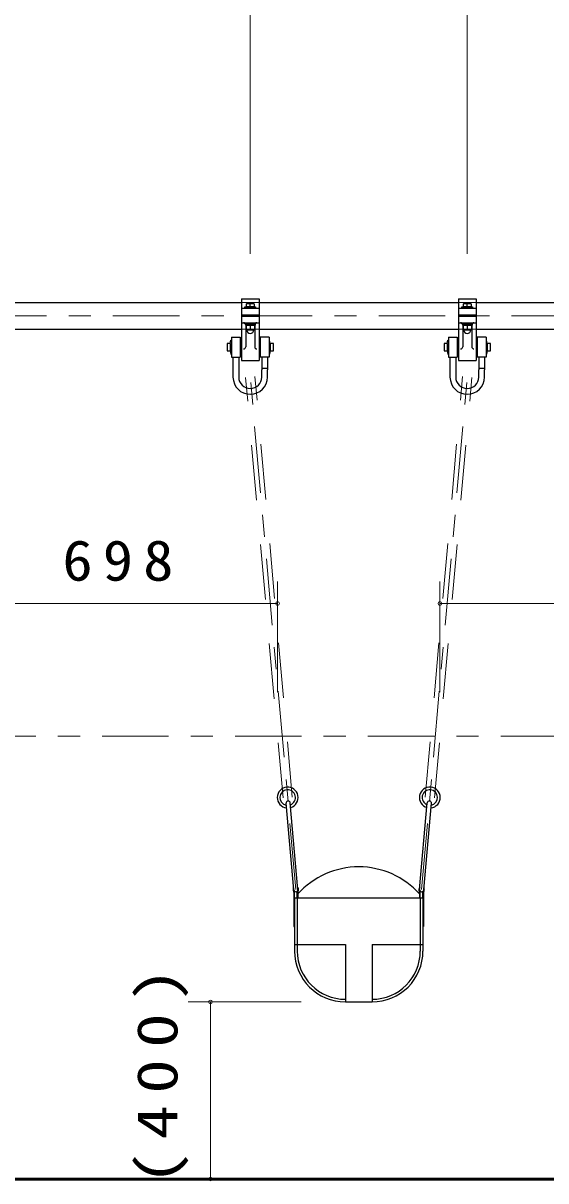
# Model space of a CAD drawing. Units: millimetres on the paper, scale 1:50. Extents: x 200 to 618, y 141 to 438.
# Drawn here: x 271.8 to 295.4, y 209 to 261.3 of the extents above; entities that cross this region are included whole.
import ezdxf

# ---------------------------------------------------------------- set-up
doc = ezdxf.new("R2010")
doc.units = ezdxf.units.MM
doc.linetypes.add('USER1', pattern=[4.5, 2.5, -2])
doc.linetypes.add('USER2', pattern=[6, 3, -1, 1, -1])
doc.layers.add('線', color=2, linetype='Continuous', lineweight=25)
doc.layers.add('補助', color=2, linetype='Continuous', lineweight=13)
doc.styles.add('ＭＳ ゴシック', font='')
doc.styles.get('ＭＳ ゴシック').set_extended_font_data('MS Gothic')

# ---------------------------------------------------------------- blocks, each defined once
blk = doc.blocks.new('dimension_origin')
at = {"color": 0, "linetype": 'Continuous', "lineweight": -2}
blk.add_circle((0, 0), 1.25, dxfattribs=at)

msp = doc.modelspace()

# ---------------------------------------------------------------- linework, layer by layer
at = {"layer": '線', "color": 7}
for p, q in [((270.929, 248.697), (281.629, 248.697)), ((282.429, 248.697), (291.429, 248.697)), ((292.229, 248.697), (308.269, 248.697)), ((270.929, 247.487), (281.629, 247.487)), ((282.429, 247.487), (291.429, 247.487)), ((292.229, 247.487), (308.269, 247.487)), ((283.995, 222.159), (283.647, 226.065)), ((284.184, 222.176), (283.836, 226.082)), ((289.675, 222.176), (290.022, 226.082)), ((289.864, 222.159), (290.212, 226.065)), ((284.029, 221.792), (284.029, 219.392)), ((284.149, 221.792), (284.149, 219.692)), ((289.709, 221.792), (289.709, 219.692)), ((289.829, 221.792), (289.829, 219.392)), ((286.329, 217.092), (287.529, 217.092))]:
    msp.add_line(p, q, dxfattribs=at)
at = {"layer": '線'}
for p, q in [((281.629, 248.857), (282.429, 248.857)), ((281.629, 248.857), (281.629, 246.072)), ((281.629, 248.437), (282.429, 248.437)), ((281.789, 248.487), (282.269, 248.487)), ((281.789, 248.437), (281.789, 248.487)), ((281.789, 248.437), (282.269, 248.437)), ((281.849, 248.627), (281.859, 248.637)), ((281.849, 248.627), (281.849, 248.487)), ((282.209, 248.487), (281.849, 248.487)), ((282.199, 248.637), (281.859, 248.637)), ((282.029, 248.487), (282.029, 248.614)), ((282.209, 248.627), (282.199, 248.637)), ((282.209, 248.627), (282.209, 248.487)), ((282.269, 248.487), (282.269, 248.437)), ((282.429, 248.857), (282.429, 246.072)), ((291.429, 248.857), (292.229, 248.857)), ((291.429, 248.857), (291.429, 246.072)), ((291.429, 248.437), (292.229, 248.437)), ((291.589, 248.487), (292.069, 248.487)), ((291.589, 248.437), (291.589, 248.487)), ((291.589, 248.437), (292.069, 248.437)), ((291.649, 248.627), (291.659, 248.637)), ((291.649, 248.627), (291.649, 248.487)), ((292.009, 248.487), (291.649, 248.487)), ((291.999, 248.637), (291.659, 248.637)), ((291.829, 248.487), (291.829, 248.614)), ((292.009, 248.627), (291.999, 248.637)), ((292.009, 248.627), (292.009, 248.487)), ((292.069, 248.487), (292.069, 248.437)), ((292.229, 248.857), (292.229, 246.072)), ((281.629, 248.137), (282.429, 248.137)), ((281.629, 248.072), (282.429, 248.072)), ((291.429, 248.137), (292.229, 248.137)), ((291.429, 248.072), (292.229, 248.072)), ((281.629, 247.772), (282.429, 247.772)), ((281.789, 247.772), (282.269, 247.772)), ((281.789, 247.722), (281.789, 247.772)), ((281.789, 247.722), (282.269, 247.722)), ((281.814, 247.722), (282.244, 247.722)), ((281.814, 247.722), (281.814, 247.662)), ((281.814, 247.662), (282.244, 247.662)), ((281.829, 247.672), (281.829, 246.694)), ((281.839, 247.662), (281.839, 247.468)), ((281.839, 247.662), (282.219, 247.662)), ((281.839, 247.468), (281.849, 247.462)), ((281.849, 247.462), (282.209, 247.462)), ((281.869, 247.452), (281.869, 247.462)), ((282.026, 247.662), (282.01, 247.722)), ((282.029, 247.662), (282.029, 247.485)), ((282.049, 247.662), (282.033, 247.722)), ((282.189, 247.452), (282.189, 247.462)), ((282.219, 247.468), (282.209, 247.462)), ((282.219, 247.662), (282.219, 247.468)), ((282.229, 247.672), (282.229, 246.694)), ((282.244, 247.722), (282.244, 247.662)), ((282.269, 247.772), (282.269, 247.722)), ((291.429, 247.772), (292.229, 247.772)), ((291.589, 247.772), (292.069, 247.772)), ((291.589, 247.722), (291.589, 247.772)), ((291.589, 247.722), (292.069, 247.722)), ((291.614, 247.722), (292.044, 247.722)), ((291.614, 247.722), (291.614, 247.662)), ((291.614, 247.662), (292.044, 247.662)), ((291.629, 247.672), (291.629, 246.694)), ((291.639, 247.662), (291.639, 247.468)), ((291.639, 247.662), (292.019, 247.662)), ((291.639, 247.468), (291.649, 247.462)), ((291.649, 247.462), (292.009, 247.462)), ((291.669, 247.452), (291.669, 247.462)), ((291.826, 247.662), (291.81, 247.722)), ((291.829, 247.662), (291.829, 247.485)), ((291.849, 247.662), (291.833, 247.722)), ((291.989, 247.452), (291.989, 247.462)), ((292.019, 247.468), (292.009, 247.462)), ((292.019, 247.662), (292.019, 247.468)), ((292.029, 247.672), (292.029, 246.694)), ((292.044, 247.722), (292.044, 247.662)), ((292.069, 247.772), (292.069, 247.722)), ((281.124, 246.842), (281.155, 246.989)), ((281.155, 246.989), (281.179, 246.984)), ((281.179, 247.122), (281.579, 247.122)), ((281.179, 247.122), (281.179, 246.222)), ((281.179, 246.984), (281.179, 246.36)), ((281.579, 247.122), (281.579, 246.222)), ((282.879, 247.122), (282.479, 247.122)), ((282.479, 247.122), (282.479, 246.222)), ((282.879, 247.122), (282.879, 246.222)), ((282.904, 246.989), (282.879, 246.984)), ((282.879, 246.984), (282.879, 246.36)), ((282.935, 246.842), (282.904, 246.989)), ((290.924, 246.842), (290.955, 246.989)), ((290.955, 246.989), (290.979, 246.984)), ((290.979, 247.122), (291.379, 247.122)), ((290.979, 247.122), (290.979, 246.222)), ((290.979, 246.984), (290.979, 246.36)), ((291.379, 247.122), (291.379, 246.222)), ((292.679, 247.122), (292.279, 247.122)), ((292.279, 247.122), (292.279, 246.222)), ((292.679, 247.122), (292.679, 246.222)), ((292.704, 246.989), (292.679, 246.984)), ((292.679, 246.984), (292.679, 246.36)), ((292.735, 246.842), (292.704, 246.989)), ((281.124, 246.842), (280.979, 246.842)), ((280.979, 246.842), (280.979, 246.502)), ((280.979, 246.502), (281.124, 246.502)), ((281.124, 246.842), (281.124, 246.502)), ((281.124, 246.502), (281.155, 246.355)), ((281.155, 246.355), (281.179, 246.36)), ((281.629, 246.842), (281.579, 246.842)), ((281.579, 246.502), (281.629, 246.502)), ((282.479, 246.842), (282.429, 246.842)), ((282.429, 246.502), (282.479, 246.502)), ((282.904, 246.355), (282.879, 246.36)), ((282.935, 246.502), (282.904, 246.355)), ((282.935, 246.842), (282.935, 246.502)), ((283.079, 246.842), (282.935, 246.842)), ((282.935, 246.502), (283.079, 246.502)), ((283.079, 246.502), (283.079, 246.842)), ((290.924, 246.842), (290.779, 246.842)), ((290.779, 246.842), (290.779, 246.502)), ((290.779, 246.502), (290.924, 246.502)), ((290.924, 246.842), (290.924, 246.502)), ((290.924, 246.502), (290.955, 246.355)), ((290.955, 246.355), (290.979, 246.36)), ((291.429, 246.842), (291.379, 246.842)), ((291.379, 246.502), (291.429, 246.502)), ((292.279, 246.842), (292.229, 246.842)), ((292.229, 246.502), (292.279, 246.502)), ((292.704, 246.355), (292.679, 246.36)), ((292.735, 246.502), (292.704, 246.355)), ((292.735, 246.842), (292.735, 246.502)), ((292.879, 246.842), (292.735, 246.842)), ((292.735, 246.502), (292.879, 246.502)), ((292.879, 246.502), (292.879, 246.842)), ((281.179, 246.222), (281.579, 246.222)), ((281.249, 246.222), (281.249, 245.322)), ((281.509, 246.222), (281.509, 245.322)), ((281.629, 246.072), (282.429, 246.072)), ((282.879, 246.222), (282.479, 246.222)), ((282.549, 246.222), (282.549, 245.642)), ((282.809, 246.222), (282.809, 245.642)), ((290.979, 246.222), (291.379, 246.222)), ((291.049, 246.222), (291.049, 245.322)), ((291.309, 246.222), (291.309, 245.322)), ((291.429, 246.072), (292.229, 246.072)), ((292.679, 246.222), (292.279, 246.222)), ((292.349, 246.222), (292.349, 245.642)), ((292.609, 246.222), (292.609, 245.642)), ((282.549, 245.722), (282.809, 245.722)), ((282.549, 245.322), (282.549, 245.642)), ((282.809, 245.322), (282.809, 245.642)), ((292.349, 245.722), (292.609, 245.722)), ((292.349, 245.322), (292.349, 245.642)), ((292.609, 245.322), (292.609, 245.642)), ((283.999, 222.047), (283.999, 220.492)), ((284.029, 221.792), (284.029, 222.047)), ((284.029, 221.792), (289.829, 221.792)), ((284.149, 221.792), (284.149, 222.047)), ((284.179, 222.047), (284.179, 221.792)), ((289.679, 222.047), (289.679, 221.792)), ((289.709, 221.792), (289.709, 222.047)), ((289.829, 221.792), (289.829, 222.047)), ((289.859, 222.047), (289.859, 220.492)), ((283.999, 220.492), (284.029, 220.492)), ((289.859, 220.492), (289.829, 220.492)), ((284.029, 219.692), (286.329, 219.692)), ((284.149, 219.692), (284.149, 219.392)), ((286.329, 219.692), (286.329, 217.092)), ((287.529, 219.692), (287.529, 217.092)), ((287.529, 219.692), (289.829, 219.692)), ((289.709, 219.692), (289.709, 219.392))]:
    msp.add_line(p, q, dxfattribs=at)
at = {"layer": '線', "color": 4, "linetype": 'USER1', "lineweight": 13}
for p, q in [((281.629, 248.697), (282.429, 248.697)), ((291.429, 248.697), (292.229, 248.697)), ((281.629, 247.487), (282.429, 247.487)), ((291.429, 247.487), (292.229, 247.487)), ((283.51, 226.309), (281.82, 245.304)), ((283.928, 226.346), (282.239, 245.341)), ((289.93, 226.346), (291.62, 245.341)), ((290.349, 226.309), (292.039, 245.304))]:
    msp.add_line(p, q, dxfattribs=at)
at = {"layer": '線', "color": 1, "linetype": 'USER2', "lineweight": 13}
for p, q in [((251.829, 248.092), (309.446, 248.092)), ((284.089, 222.167), (282.029, 245.322)), ((289.769, 222.167), (291.829, 245.322)), ((368.343, 229.092), (248.436, 229.092))]:
    msp.add_line(p, q, dxfattribs=at)
at = {"layer": '線', "linetype": 'USER1', "lineweight": 13}
for p, q in [((281.909, 248.137), (281.909, 248.072)), ((282.149, 248.137), (282.149, 248.072)), ((291.709, 248.137), (291.709, 248.072)), ((291.949, 248.137), (291.949, 248.072))]:
    msp.add_line(p, q, dxfattribs=at)
at = {"layer": '線', "color": 7, "lineweight": 50}
msp.add_line((308.324, 209.092), (244.909, 209.092), dxfattribs=at)
at = {"layer": '線'}
for centre, radius, start, end in [((281.939, 248.385), 0.246, 68.5823, 111.4176), ((282.119, 248.385), 0.246, 68.5824, 111.4176), ((291.739, 248.385), 0.246, 68.5823, 111.4176), ((291.919, 248.385), 0.246, 68.5824, 111.4176), ((281.729, 247.672), 0.1, 0, 90), ((281.934, 247.742), 0.274, 249.7445, 290.2556), ((282.029, 247.452), 0.16, 180, 0), ((282.124, 247.742), 0.274, 249.7445, 290.2556), ((282.329, 247.672), 0.1, 90, 180), ((291.529, 247.672), 0.1, 0, 90), ((291.734, 247.742), 0.274, 249.7445, 290.2556), ((291.829, 247.452), 0.16, 180, 0), ((291.924, 247.742), 0.274, 249.7445, 290.2556), ((292.129, 247.672), 0.1, 90, 180), ((281.729, 246.694), 0.1, 270, 0), ((282.329, 246.694), 0.1, 180, 270), ((291.529, 246.694), 0.1, 270, 0), ((292.129, 246.694), 0.1, 180, 270), ((282.029, 245.322), 0.78, 180, 0), ((282.029, 245.322), 0.52, 180, 0), ((291.829, 245.322), 0.78, 180, 0), ((291.829, 245.322), 0.52, 180, 0), ((286.929, 219.489), 3.704, 42.0529, 137.9471), ((284.089, 222.167), 0.125, 144.5482, 212.3875), ((283.899, 222.047), 0.1, 0, 32.3875), ((284.089, 222.167), 0.095, 185.084, 5.084), ((283.899, 222.047), 0.13, 0, 32.3875), ((284.279, 222.047), 0.13, 147.6125, 180), ((284.089, 222.167), 0.125, 327.6125, 45.6198), ((284.279, 222.047), 0.1, 147.6125, 180), ((289.769, 222.167), 0.125, 134.3802, 212.3875), ((289.579, 222.047), 0.1, 0, 32.3875), ((289.769, 222.167), 0.095, 174.916, 354.916), ((289.579, 222.047), 0.13, 0, 32.3875), ((289.959, 222.047), 0.13, 147.6125, 180), ((289.959, 222.047), 0.1, 147.6125, 180), ((289.769, 222.167), 0.125, 327.6125, 35.4518), ((286.329, 219.392), 2.18, 180, 270), ((287.529, 219.392), 2.18, 270, 0)]:
    msp.add_arc(centre, radius, start, end, dxfattribs=at)
at = {"layer": '線', "color": 7}
for centre, radius, start, end in [((283.719, 226.327), 0.47, 286.7454, 263.4226), ((283.719, 226.327), 0.35, 290.8333, 259.3347), ((290.14, 226.327), 0.47, 276.5774, 253.2546), ((290.14, 226.327), 0.35, 280.6653, 249.1667), ((283.742, 226.073), 0.095, 5.084, 185.084), ((290.117, 226.073), 0.095, 354.916, 174.916), ((284.089, 222.167), 0.095, 185.084, 5.084), ((289.769, 222.167), 0.095, 174.916, 354.916), ((286.329, 219.392), 2.3, 180, 270), ((287.529, 219.392), 2.3, 270, 0)]:
    msp.add_arc(centre, radius, start, end, dxfattribs=at)
at = {"layer": '補助'}
for p, q in [((282.029, 250.889), (282.029, 271.468)), ((282.029, 250.889), (282.029, 271.468)), ((291.829, 250.889), (291.829, 271.468)), ((291.829, 250.889), (291.829, 271.468)), ((283.262, 231.092), (283.262, 236.092)), ((290.596, 231.092), (290.596, 236.092)), ((269.296, 235.092), (283.262, 235.092)), ((290.596, 235.092), (308.324, 235.092)), ((284.329, 217.092), (279.229, 217.092)), ((280.229, 209.092), (280.229, 217.092)), ((284.329, 209.092), (279.229, 209.092))]:
    msp.add_line(p, q, dxfattribs=at)

# ---------------------------------------------------------------- block references
at = {"layer": '補助', "xscale": 0.0667, "yscale": 0.0667}
for p, rotation in [((283.262, 235.092), 180), ((280.229, 217.092), 270), ((280.229, 209.092), 90)]:
    msp.add_blockref('dimension_origin', p, dxfattribs=dict(at, rotation=rotation))
msp.add_blockref('dimension_origin', (290.596, 235.092), dxfattribs=at)

# ---------------------------------------------------------------- texts
at = {"layer": '補助', "insert": (276.279, 236.092), "char_height": 1.833, "attachment_point": 8, "style": 'ＭＳ ゴシック'}
msp.add_mtext('\\T1.33;\\W1.1;698', dxfattribs=at)
at = {"layer": '補助', "insert": (279.229, 213.983), "char_height": 1.833, "attachment_point": 8, "rotation": 90, "style": 'ＭＳ ゴシック'}
msp.add_mtext('\\T1.33;\\W1.25;(400)', dxfattribs=at)

doc.saveas('drawing.dxf')
